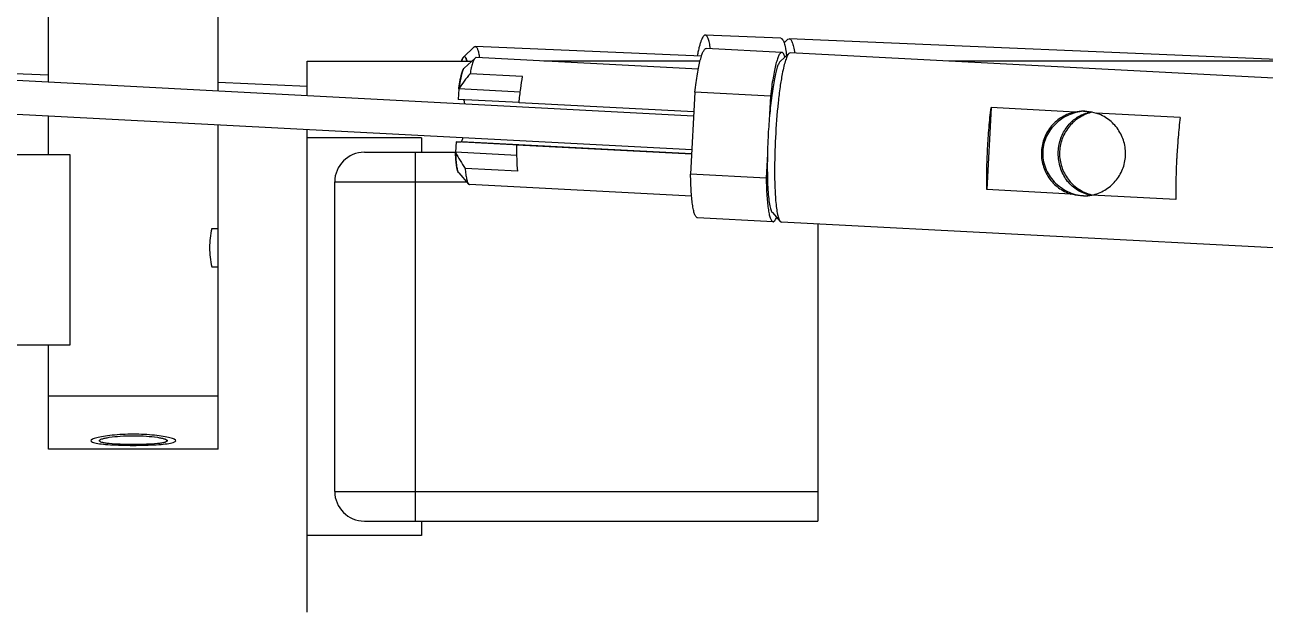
# Model space of a CAD drawing. Header units: millimetres. Extents: x 0 to 420, y 0 to 297.
# Drawn here: x 201.28 to 215.9, y 165.97 to 172.89 of the extents above; entities that cross this region are included whole.
import ezdxf

# ---------------------------------------------------------------- set-up
doc = ezdxf.new("R2010")
doc.units = ezdxf.units.MM
doc.header["$LTSCALE"] = 23.1
doc.layers.get('0').update_dxf_attribs({"linetype": 'CONTINUOUS'})
doc.layers.add('AXIS', color=7, linetype='CONTINUOUS')

msp = doc.modelspace()

# ---------------------------------------------------------------- linework, layer by layer
at = {"color": 7, "linetype": 'CONTINUOUS'}
for p, q in [((201.555, 172.22), (201.555, 176.557)), ((203.555, 172.116), (203.555, 175.765)), ((193.065, 172.665), (209.163, 171.822)), ((206.45, 172.514), (206.577, 172.633)), ((210.23, 172.681), (210.276, 172.723)), ((210.276, 172.723), (210.292, 172.73)), ((206.458, 172.384), (206.587, 172.502)), ((210.185, 172.462), (210.288, 172.556)), ((210.303, 172.563), (210.288, 172.556)), ((197.555, 172.473), (201.557, 172.302)), ((204.605, 172.061), (204.605, 172.465)), ((204.605, 172.465), (206.547, 172.465)), ((209.239, 172.465), (207.395, 172.465)), ((218.455, 172.465), (212.174, 172.465)), ((193.044, 172.265), (209.143, 171.422)), ((203.555, 172.217), (204.605, 172.172)), ((207.146, 172.284), (206.527, 172.316)), ((206.393, 172.139), (206.387, 172.014)), ((209.178, 172.1), (209.128, 171.133)), ((210.07, 172.053), (209.178, 172.1)), ((210.07, 172.053), (210.055, 171.768)), ((207.105, 171.976), (206.387, 172.014)), ((209.166, 171.867), (207.105, 171.975)), ((212.671, 171.917), (212.622, 170.95)), ((201.555, 171.365), (201.555, 171.82)), ((204.605, 165.965), (204.605, 171.66)), ((205.955, 171.56), (204.605, 171.56)), ((205.955, 171.56), (205.955, 171.39)), ((206.361, 171.515), (206.355, 171.39)), ((206.361, 171.515), (206.422, 171.515)), ((207.104, 171.476), (206.361, 171.515)), ((209.14, 171.372), (206.422, 171.515)), ((207.104, 171.476), (207.079, 171.476)), ((209.14, 171.368), (207.079, 171.476)), ((201.555, 171.365), (201.805, 171.365)), ((201.805, 171.365), (201.805, 169.115)), ((205.28, 171.39), (206.355, 171.39)), ((205.88, 171.39), (205.88, 167.04)), ((210.035, 171.372), (210.02, 171.086)), ((207.089, 171.167), (206.469, 171.2)), ((204.93, 167.39), (204.93, 171.04)), ((204.93, 171.04), (206.487, 171.04)), ((206.393, 171.146), (206.509, 171.015)), ((210.02, 171.086), (209.128, 171.133)), ((210.092, 170.679), (210.184, 170.574)), ((203.555, 170.04), (203.555, 170.49)), ((210.184, 170.574), (210.199, 170.566)), ((210.63, 170.543), (210.63, 167.04)), ((201.805, 169.115), (196.655, 169.115)), ((201.555, 167.89), (201.555, 169.115)), ((203.555, 168.512), (201.555, 168.512)), ((203.555, 167.89), (203.555, 168.512)), ((203.555, 167.89), (201.555, 167.89)), ((204.93, 167.39), (210.63, 167.39)), ((205.28, 167.04), (210.63, 167.04)), ((205.955, 167.04), (205.955, 166.87)), ((205.955, 166.87), (204.605, 166.87))]:
    msp.add_line(p, q, dxfattribs=at)
at = {"color": 2, "linetype": 'CONTINUOUS'}
for p, q in [((206.44, 172.499), (206.439, 172.499)), ((206.447, 172.369), (206.447, 172.369)), ((206.406, 172.217), (206.406, 172.218)), ((206.419, 172.282), (206.42, 172.284)), ((206.433, 172.334), (206.433, 172.334)), ((207.119, 172.101), (206.393, 172.139)), ((209.14, 171.369), (207.096, 171.476)), ((207.08, 171.352), (206.355, 171.39)), ((206.359, 171.311), (206.359, 171.312)), ((206.366, 171.245), (206.366, 171.246)), ((206.375, 171.195), (206.374, 171.195)), ((206.385, 171.16), (206.385, 171.16))]:
    msp.add_line(p, q, dxfattribs=at)
at = {"color": 7, "linetype": 'CONTINUOUS'}
for centre, radius, start, end in [((217.081, 171.21), 7.049, 175.0223, 177.0717), ((221.607, 171.009), 6.752, 173.2671, 175.2603), ((222.926, 170.901), 8.075, 175.5823, 177.0488), ((222.435, 170.937), 7.583, 175.2405, 175.5703), ((205.28, 171.04), 0.35, 90, 180), ((222.708, 170.909), 7.858, 177.027, 178.8494), ((221.181, 170.933), 6.33, 178.7861, 180.9017), ((205.28, 167.39), 0.35, 180, 270)]:
    msp.add_arc(centre, radius, start, end, dxfattribs=at)
for points, knots in [([(206.577, 172.633), (206.579, 172.634), (206.583, 172.637), (206.588, 172.638), (206.59, 172.638)], [0, 0, 0, 0, 0.548147, 1, 1, 1, 1]), ([(206.59, 172.638), (206.592, 172.638), (206.598, 172.636), (206.604, 172.629), (206.611, 172.618), (206.617, 172.603), (206.623, 172.584), (206.631, 172.552), (206.635, 172.525), (206.638, 172.506)], [0, 0, 0, 0, 0.050834, 0.11566, 0.201684, 0.311744, 0.446742, 0.606756, 1, 1, 1, 1]), ([(209.301, 172.773), (209.299, 172.773), (209.295, 172.772), (209.289, 172.769), (209.283, 172.764), (209.274, 172.754), (209.264, 172.736), (209.252, 172.708), (209.241, 172.673), (209.229, 172.631), (209.217, 172.582), (209.21, 172.547), (209.207, 172.528)], [0, 0, 0, 0, 0.021431, 0.045301, 0.073403, 0.106834, 0.191786, 0.302528, 0.439404, 0.60195, 0.789239, 1, 1, 1, 1]), ([(209.362, 172.614), (209.36, 172.626), (209.357, 172.649), (209.35, 172.68), (209.343, 172.708), (209.335, 172.73), (209.328, 172.748), (209.321, 172.76), (209.314, 172.766), (209.309, 172.771), (209.304, 172.773), (209.301, 172.773)], [0, 0, 0, 0, 0.207517, 0.391143, 0.550299, 0.68472, 0.79461, 0.881068, 0.916399, 0.947282, 1, 1, 1, 1]), ([(210.193, 172.735), (210.195, 172.735), (210.198, 172.734), (210.203, 172.731), (210.208, 172.727), (210.215, 172.718), (210.223, 172.703), (210.232, 172.68), (210.24, 172.651), (210.247, 172.616), (210.254, 172.576), (210.258, 172.547), (210.26, 172.532)], [0, 0, 0, 0, 0.023328, 0.048805, 0.078098, 0.112308, 0.197767, 0.307978, 0.443646, 0.604659, 0.790412, 1, 1, 1, 1]), ([(210.292, 172.73), (210.295, 172.73), (210.302, 172.728), (210.311, 172.718), (210.319, 172.704), (210.327, 172.686), (210.335, 172.662), (210.345, 172.621), (210.351, 172.587), (210.355, 172.563)], [0, 0, 0, 0, 0.051794, 0.117203, 0.203459, 0.313443, 0.448165, 0.607795, 1, 1, 1, 1]), ([(206.426, 172.465), (206.429, 172.476), (206.435, 172.49), (206.443, 172.506), (206.448, 172.512), (206.45, 172.514)], [0, 0, 0, 0, 0.60446, 0.827234, 1, 1, 1, 1]), ([(206.45, 172.514), (206.453, 172.516), (206.457, 172.519), (206.463, 172.519), (206.466, 172.517), (206.467, 172.516)], [0, 0, 0, 0, 0.527804, 0.754533, 1, 1, 1, 1]), ([(206.467, 172.516), (206.469, 172.515), (206.474, 172.509), (206.48, 172.498), (206.485, 172.483), (206.488, 172.472), (206.49, 172.465)], [0, 0, 0, 0, 0.158549, 0.374422, 0.654348, 1, 1, 1, 1]), ([(206.587, 172.502), (206.584, 172.499), (206.578, 172.492), (206.571, 172.479), (206.564, 172.461), (206.553, 172.43), (206.54, 172.381), (206.531, 172.34), (206.527, 172.316)], [0, 0, 0, 0, 0.058758, 0.135909, 0.232476, 0.348603, 0.638262, 1, 1, 1, 1]), ([(206.598, 172.507), (206.596, 172.507), (206.592, 172.506), (206.588, 172.503), (206.587, 172.502)], [0, 0, 0, 0, 0.451863, 1, 1, 1, 1]), ([(209.178, 172.1), (209.182, 172.137), (209.191, 172.209), (209.207, 172.31), (209.224, 172.399), (209.238, 172.464), (209.251, 172.509), (209.26, 172.537), (209.268, 172.561), (209.277, 172.58), (209.286, 172.595), (209.294, 172.607), (209.303, 172.614), (209.309, 172.615), (209.312, 172.615)], [0, 0, 0, 0, 0.208575, 0.398011, 0.565061, 0.706947, 0.767751, 0.821508, 0.868074, 0.907401, 0.939571, 0.964934, 0.984374, 1, 1, 1, 1]), ([(210.204, 172.568), (210.201, 172.569), (210.195, 172.567), (210.186, 172.56), (210.178, 172.549), (210.169, 172.533), (210.16, 172.514), (210.152, 172.49), (210.143, 172.462), (210.13, 172.418), (210.116, 172.352), (210.099, 172.263), (210.083, 172.162), (210.074, 172.091), (210.07, 172.053)], [0, 0, 0, 0, 0.015626, 0.035066, 0.060429, 0.092599, 0.131926, 0.178492, 0.232249, 0.293053, 0.434939, 0.601989, 0.791425, 1, 1, 1, 1]), ([(210.24, 172.515), (210.238, 172.523), (210.233, 172.536), (210.226, 172.551), (210.219, 172.56), (210.214, 172.565), (210.209, 172.568), (210.206, 172.568), (210.204, 172.568)], [0, 0, 0, 0, 0.36097, 0.639612, 0.750436, 0.844703, 0.926024, 1, 1, 1, 1]), ([(210.288, 172.556), (210.284, 172.553), (210.277, 172.544), (210.263, 172.518), (210.246, 172.471), (210.226, 172.401), (210.215, 172.347), (210.209, 172.317)], [0, 0, 0, 0, 0.059251, 0.136733, 0.349457, 0.638779, 1, 1, 1, 1]), ([(206.458, 172.384), (206.455, 172.381), (206.449, 172.372), (206.441, 172.355), (206.432, 172.332), (206.421, 172.291), (206.407, 172.226), (206.398, 172.17), (206.393, 172.139)], [0, 0, 0, 0, 0.052181, 0.125452, 0.22065, 0.337518, 0.632478, 1, 1, 1, 1]), ([(210.185, 172.462), (210.182, 172.459), (210.176, 172.451), (210.163, 172.429), (210.148, 172.389), (210.131, 172.328), (210.115, 172.251), (210.099, 172.16), (210.078, 172.015), (210.066, 171.901), (210.059, 171.821)], [0, 0, 0, 0, 0.020002, 0.046004, 0.117043, 0.213399, 0.333629, 0.475472, 0.636084, 1, 1, 1, 1]), ([(207.105, 171.975), (207.11, 172.031), (207.122, 172.134), (207.137, 172.237), (207.146, 172.284)], [0, 0, 0, 0, 0.540721, 1, 1, 1, 1]), ([(210.209, 172.317), (210.199, 172.265), (210.181, 172.152), (210.151, 171.902), (210.136, 171.702), (210.129, 171.565)], [0, 0, 0, 0, 0.208962, 0.452647, 1, 1, 1, 1]), ([(206.464, 171.964), (206.463, 171.97), (206.462, 171.98), (206.459, 171.995), (206.456, 172.005), (206.453, 172.01), (206.452, 172.012)], [0, 0, 0, 0, 0.357926, 0.645073, 0.858588, 1, 1, 1, 1]), ([(212.631, 171.433), (212.635, 171.517), (212.646, 171.678), (212.662, 171.839), (212.671, 171.917)], [0, 0, 0, 0, 0.515707, 1, 1, 1, 1]), ([(206.422, 171.515), (206.424, 171.515), (206.427, 171.517), (206.43, 171.522), (206.434, 171.53), (206.438, 171.544), (206.441, 171.556), (206.443, 171.563)], [0, 0, 0, 0, 0.108951, 0.195177, 0.306197, 0.603975, 1, 1, 1, 1]), ([(207.089, 171.167), (207.084, 171.214), (207.079, 171.317), (207.079, 171.42), (207.079, 171.476)], [0, 0, 0, 0, 0.458151, 1, 1, 1, 1]), ([(210.042, 171.57), (210.039, 171.516), (210.035, 171.411), (210.032, 171.256), (210.033, 171.112), (210.037, 170.983), (210.046, 170.873), (210.055, 170.794), (210.065, 170.744), (210.073, 170.716), (210.081, 170.694), (210.088, 170.683), (210.092, 170.679)], [0, 0, 0, 0, 0.179281, 0.352649, 0.514601, 0.660013, 0.784351, 0.88387, 0.923451, 0.955956, 0.981365, 1, 1, 1, 1]), ([(210.129, 171.565), (210.122, 171.429), (210.116, 171.233), (210.12, 170.984), (210.127, 170.872), (210.131, 170.82)], [0, 0, 0, 0, 0.547513, 0.790999, 1, 1, 1, 1]), ([(206.355, 171.39), (206.356, 171.359), (206.359, 171.304), (206.366, 171.24), (206.373, 171.199), (206.379, 171.175), (206.385, 171.158), (206.39, 171.149), (206.393, 171.146)], [0, 0, 0, 0, 0.367346, 0.661999, 0.778792, 0.874027, 0.94748, 1, 1, 1, 1]), ([(212.622, 170.95), (212.62, 171.028), (212.621, 171.189), (212.627, 171.35), (212.631, 171.433)], [0, 0, 0, 0, 0.483441, 1, 1, 1, 1]), ([(206.469, 171.2), (206.471, 171.177), (206.475, 171.136), (206.483, 171.088), (206.49, 171.057), (206.496, 171.039), (206.502, 171.025), (206.506, 171.018), (206.509, 171.015)], [0, 0, 0, 0, 0.361102, 0.650368, 0.766481, 0.863202, 0.940703, 1, 1, 1, 1]), ([(209.208, 170.618), (209.205, 170.618), (209.199, 170.62), (209.191, 170.628), (209.184, 170.64), (209.177, 170.655), (209.17, 170.675), (209.164, 170.699), (209.158, 170.727), (209.151, 170.772), (209.143, 170.837), (209.135, 170.925), (209.13, 171.025), (209.128, 171.096), (209.128, 171.133)], [0, 0, 0, 0, 0.015751, 0.03527, 0.060661, 0.092819, 0.132103, 0.178602, 0.232277, 0.292991, 0.434709, 0.601662, 0.791148, 1, 1, 1, 1]), ([(210.02, 171.086), (210.02, 171.049), (210.022, 170.979), (210.027, 170.878), (210.035, 170.79), (210.043, 170.725), (210.05, 170.68), (210.056, 170.653), (210.062, 170.629), (210.069, 170.609), (210.076, 170.593), (210.083, 170.581), (210.091, 170.574), (210.097, 170.571), (210.1, 170.571)], [0, 0, 0, 0, 0.208852, 0.398338, 0.565291, 0.707009, 0.767723, 0.821398, 0.867897, 0.907181, 0.939339, 0.96473, 0.984249, 1, 1, 1, 1]), ([(206.509, 171.015), (206.51, 171.013), (206.514, 171.011), (206.518, 171.009), (206.52, 171.009)], [0, 0, 0, 0, 0.548153, 1, 1, 1, 1]), ([(210.131, 170.82), (210.134, 170.79), (210.139, 170.735), (210.151, 170.663), (210.163, 170.615), (210.175, 170.588), (210.181, 170.578), (210.184, 170.574)], [0, 0, 0, 0, 0.361181, 0.65048, 0.863214, 0.940714, 1, 1, 1, 1]), ([(210.1, 170.571), (210.101, 170.571), (210.105, 170.571), (210.11, 170.574), (210.115, 170.578), (210.123, 170.586), (210.132, 170.6), (210.138, 170.613), (210.141, 170.621)], [0, 0, 0, 0, 0.073941, 0.155239, 0.249495, 0.360314, 0.638986, 1, 1, 1, 1])]:
    msp.add_open_spline(points, degree=3, knots=knots, dxfattribs=at)
at = {"color": 2, "linetype": 'CONTINUOUS'}
for points, knots in [([(206.439, 172.499), (206.439, 172.498), (206.439, 172.497), (206.438, 172.496), (206.438, 172.495), (206.437, 172.494), (206.437, 172.494), (206.437, 172.493), (206.436, 172.492), (206.435, 172.491), (206.435, 172.489), (206.434, 172.488), (206.434, 172.486), (206.433, 172.485), (206.433, 172.484), (206.432, 172.483), (206.432, 172.481), (206.431, 172.48), (206.431, 172.479), (206.43, 172.477), (206.43, 172.476), (206.429, 172.475), (206.429, 172.474), (206.429, 172.473), (206.428, 172.473), (206.428, 172.472), (206.428, 172.472), (206.428, 172.471), (206.427, 172.47), (206.427, 172.468), (206.426, 172.466), (206.426, 172.465)], [0, 0, 0, 0, 0.0625, 0.125, 0.15625, 0.171875, 0.1875, 0.21875, 0.25, 0.3125, 0.34375, 0.375, 0.4375, 0.46875, 0.5, 0.53125, 0.5625, 0.625, 0.65625, 0.6875, 0.71875, 0.75, 0.78125, 0.8125, 0.828125, 0.835938, 0.84375, 0.859375, 0.875, 0.9375, 1, 1, 1, 1]), ([(206.45, 172.514), (206.45, 172.513), (206.449, 172.513), (206.448, 172.512), (206.447, 172.511), (206.447, 172.51), (206.446, 172.509), (206.446, 172.508), (206.445, 172.508), (206.444, 172.507), (206.444, 172.506), (206.443, 172.505), (206.442, 172.504), (206.442, 172.503), (206.441, 172.502), (206.441, 172.501), (206.44, 172.5), (206.44, 172.499)], [0, 0, 0, 0, 0.125, 0.1875, 0.25, 0.3125, 0.375, 0.4375, 0.5, 0.5625, 0.625, 0.6875, 0.75, 0.8125, 0.84375, 0.875, 1, 1, 1, 1]), ([(206.49, 172.465), (206.489, 172.468), (206.488, 172.471), (206.487, 172.476), (206.486, 172.48), (206.485, 172.482), (206.485, 172.484), (206.484, 172.485), (206.484, 172.485), (206.484, 172.486), (206.484, 172.486), (206.483, 172.488), (206.482, 172.49), (206.481, 172.493), (206.48, 172.496), (206.479, 172.497), (206.479, 172.499), (206.479, 172.5), (206.478, 172.5), (206.478, 172.501), (206.478, 172.501), (206.478, 172.502), (206.477, 172.503), (206.476, 172.504), (206.476, 172.505), (206.475, 172.506), (206.474, 172.507), (206.473, 172.509), (206.473, 172.51), (206.472, 172.511), (206.472, 172.511), (206.472, 172.512), (206.471, 172.512), (206.471, 172.512), (206.471, 172.512), (206.471, 172.512), (206.47, 172.513), (206.47, 172.513), (206.469, 172.514), (206.468, 172.515), (206.467, 172.516), (206.466, 172.516), (206.466, 172.517), (206.465, 172.517), (206.465, 172.517), (206.465, 172.518), (206.464, 172.518), (206.464, 172.518), (206.464, 172.518), (206.463, 172.518), (206.462, 172.518), (206.461, 172.518), (206.46, 172.518), (206.459, 172.518), (206.458, 172.518), (206.458, 172.518), (206.458, 172.518), (206.457, 172.518), (206.457, 172.518), (206.457, 172.518), (206.456, 172.518), (206.455, 172.517), (206.454, 172.516), (206.452, 172.515), (206.451, 172.514), (206.45, 172.514)], [0, 0, 0, 0, 0.0625, 0.09375, 0.125, 0.140625, 0.15625, 0.164062, 0.167969, 0.171875, 0.179688, 0.1875, 0.21875, 0.25, 0.28125, 0.296875, 0.3125, 0.320312, 0.328125, 0.332031, 0.335938, 0.34375, 0.359375, 0.375, 0.390625, 0.40625, 0.4375, 0.453125, 0.46875, 0.484375, 0.492188, 0.496094, 0.5, 0.503906, 0.507812, 0.515625, 0.53125, 0.546875, 0.5625, 0.59375, 0.609375, 0.625, 0.640625, 0.65625, 0.664062, 0.667969, 0.671875, 0.679688, 0.6875, 0.703125, 0.71875, 0.75, 0.78125, 0.796875, 0.8125, 0.820312, 0.828125, 0.832031, 0.835938, 0.84375, 0.859375, 0.875, 0.90625, 0.9375, 1, 1, 1, 1]), ([(206.433, 172.334), (206.434, 172.335), (206.434, 172.337), (206.435, 172.338), (206.435, 172.34), (206.436, 172.342), (206.437, 172.344), (206.437, 172.346), (206.438, 172.347), (206.438, 172.349), (206.439, 172.35), (206.44, 172.352), (206.44, 172.353), (206.44, 172.354), (206.441, 172.355), (206.442, 172.357), (206.442, 172.358), (206.443, 172.359), (206.444, 172.361), (206.444, 172.363), (206.446, 172.365), (206.447, 172.367), (206.447, 172.369)], [0, 0, 0, 0, 0.0625, 0.125, 0.15625, 0.1875, 0.25, 0.3125, 0.34375, 0.375, 0.4375, 0.46875, 0.5, 0.53125, 0.5625, 0.625, 0.65625, 0.6875, 0.75, 0.8125, 0.875, 1, 1, 1, 1]), ([(206.447, 172.369), (206.448, 172.37), (206.448, 172.371), (206.449, 172.372), (206.45, 172.373), (206.45, 172.374), (206.451, 172.376), (206.452, 172.377), (206.452, 172.377), (206.453, 172.378), (206.453, 172.378), (206.453, 172.379), (206.454, 172.38), (206.455, 172.38), (206.455, 172.381), (206.456, 172.382), (206.457, 172.383), (206.458, 172.384), (206.458, 172.384)], [0, 0, 0, 0, 0.125, 0.1875, 0.25, 0.3125, 0.375, 0.4375, 0.46875, 0.5, 0.53125, 0.5625, 0.625, 0.6875, 0.75, 0.8125, 0.875, 1, 1, 1, 1]), ([(206.393, 172.139), (206.393, 172.14), (206.394, 172.143), (206.394, 172.147), (206.395, 172.149), (206.395, 172.15), (206.395, 172.151), (206.395, 172.153), (206.396, 172.155), (206.396, 172.159), (206.397, 172.163), (206.398, 172.168), (206.398, 172.173), (206.399, 172.178), (206.4, 172.183), (206.401, 172.187), (206.402, 172.192), (206.402, 172.196), (206.403, 172.199), (206.403, 172.201), (206.403, 172.203), (206.404, 172.204), (206.404, 172.207), (206.405, 172.212), (206.405, 172.215), (206.406, 172.217)], [0, 0, 0, 0, 0.0625, 0.125, 0.140625, 0.15625, 0.171875, 0.1875, 0.21875, 0.25, 0.3125, 0.375, 0.4375, 0.5, 0.5625, 0.625, 0.6875, 0.75, 0.78125, 0.8125, 0.828125, 0.84375, 0.875, 0.9375, 1, 1, 1, 1]), ([(206.406, 172.218), (206.406, 172.219), (206.407, 172.222), (206.407, 172.225), (206.408, 172.227), (206.408, 172.229), (206.408, 172.23), (206.409, 172.232), (206.409, 172.235), (206.41, 172.238), (206.41, 172.24), (206.411, 172.243), (206.411, 172.247), (206.412, 172.251), (206.413, 172.255), (206.414, 172.259), (206.415, 172.263), (206.416, 172.267), (206.417, 172.271), (206.418, 172.276), (206.419, 172.28), (206.419, 172.282)], [0, 0, 0, 0, 0.0625, 0.125, 0.15625, 0.171875, 0.1875, 0.21875, 0.25, 0.3125, 0.34375, 0.375, 0.4375, 0.5, 0.5625, 0.625, 0.6875, 0.75, 0.8125, 0.875, 1, 1, 1, 1]), ([(206.42, 172.284), (206.42, 172.285), (206.42, 172.287), (206.421, 172.289), (206.421, 172.291), (206.422, 172.292), (206.422, 172.293), (206.422, 172.295), (206.423, 172.297), (206.423, 172.299), (206.424, 172.302), (206.425, 172.304), (206.425, 172.306), (206.426, 172.308), (206.426, 172.31), (206.427, 172.311), (206.427, 172.313), (206.428, 172.315), (206.428, 172.318), (206.429, 172.32), (206.43, 172.323), (206.431, 172.328), (206.433, 172.332), (206.433, 172.334)], [0, 0, 0, 0, 0.0625, 0.125, 0.15625, 0.171875, 0.1875, 0.21875, 0.25, 0.3125, 0.34375, 0.375, 0.4375, 0.46875, 0.5, 0.53125, 0.5625, 0.625, 0.65625, 0.6875, 0.75, 0.875, 1, 1, 1, 1]), ([(206.359, 171.312), (206.359, 171.314), (206.359, 171.316), (206.359, 171.319), (206.358, 171.321), (206.358, 171.322), (206.358, 171.323), (206.358, 171.323), (206.358, 171.325), (206.358, 171.327), (206.358, 171.33), (206.358, 171.334), (206.357, 171.339), (206.357, 171.343), (206.357, 171.348), (206.356, 171.353), (206.356, 171.358), (206.356, 171.363), (206.356, 171.367), (206.355, 171.371), (206.355, 171.373), (206.355, 171.374), (206.355, 171.375), (206.355, 171.376), (206.355, 171.377), (206.355, 171.38), (206.355, 171.384), (206.355, 171.388), (206.355, 171.39)], [0, 0, 0, 0, 0.0625, 0.125, 0.140625, 0.15625, 0.164062, 0.171875, 0.1875, 0.21875, 0.25, 0.3125, 0.375, 0.4375, 0.5, 0.5625, 0.625, 0.6875, 0.75, 0.78125, 0.8125, 0.828125, 0.835938, 0.84375, 0.859375, 0.875, 0.9375, 1, 1, 1, 1]), ([(206.366, 171.246), (206.366, 171.248), (206.365, 171.25), (206.365, 171.252), (206.365, 171.254), (206.365, 171.254), (206.365, 171.255), (206.365, 171.256), (206.364, 171.257), (206.364, 171.258), (206.364, 171.261), (206.364, 171.264), (206.363, 171.268), (206.363, 171.272), (206.362, 171.276), (206.362, 171.28), (206.362, 171.284), (206.361, 171.288), (206.361, 171.292), (206.361, 171.295), (206.36, 171.297), (206.36, 171.298), (206.36, 171.3), (206.36, 171.302), (206.36, 171.306), (206.359, 171.309), (206.359, 171.311)], [0, 0, 0, 0, 0.0625, 0.125, 0.140625, 0.15625, 0.164062, 0.171875, 0.1875, 0.21875, 0.25, 0.3125, 0.375, 0.4375, 0.5, 0.5625, 0.625, 0.6875, 0.75, 0.78125, 0.8125, 0.828125, 0.84375, 0.875, 0.9375, 1, 1, 1, 1]), ([(206.374, 171.195), (206.374, 171.196), (206.374, 171.198), (206.374, 171.2), (206.373, 171.201), (206.373, 171.202), (206.373, 171.203), (206.373, 171.204), (206.372, 171.206), (206.372, 171.208), (206.371, 171.21), (206.371, 171.212), (206.371, 171.214), (206.37, 171.216), (206.37, 171.217), (206.37, 171.219), (206.369, 171.221), (206.369, 171.223), (206.369, 171.226), (206.368, 171.228), (206.368, 171.23), (206.368, 171.232), (206.368, 171.234), (206.367, 171.235), (206.367, 171.236), (206.367, 171.238), (206.366, 171.241), (206.366, 171.244), (206.366, 171.245)], [0, 0, 0, 0, 0.0625, 0.125, 0.15625, 0.171875, 0.1875, 0.21875, 0.25, 0.3125, 0.34375, 0.375, 0.4375, 0.46875, 0.5, 0.53125, 0.5625, 0.625, 0.65625, 0.6875, 0.75, 0.78125, 0.8125, 0.828125, 0.84375, 0.875, 0.9375, 1, 1, 1, 1]), ([(206.385, 171.16), (206.385, 171.161), (206.384, 171.162), (206.384, 171.163), (206.383, 171.164), (206.383, 171.164), (206.383, 171.165), (206.383, 171.166), (206.382, 171.167), (206.382, 171.168), (206.381, 171.17), (206.381, 171.171), (206.38, 171.172), (206.38, 171.174), (206.38, 171.175), (206.379, 171.176), (206.379, 171.177), (206.379, 171.179), (206.378, 171.18), (206.378, 171.182), (206.377, 171.183), (206.377, 171.185), (206.377, 171.186), (206.376, 171.187), (206.376, 171.188), (206.376, 171.189), (206.375, 171.192), (206.375, 171.194), (206.375, 171.195)], [0, 0, 0, 0, 0.0625, 0.125, 0.15625, 0.171875, 0.1875, 0.21875, 0.25, 0.3125, 0.34375, 0.375, 0.4375, 0.46875, 0.5, 0.53125, 0.5625, 0.625, 0.65625, 0.6875, 0.75, 0.78125, 0.8125, 0.828125, 0.84375, 0.875, 0.9375, 1, 1, 1, 1]), ([(206.393, 171.146), (206.393, 171.146), (206.393, 171.146), (206.392, 171.147), (206.392, 171.147), (206.392, 171.148), (206.391, 171.148), (206.391, 171.149), (206.39, 171.15), (206.39, 171.151), (206.389, 171.152), (206.389, 171.152), (206.388, 171.153), (206.388, 171.154), (206.388, 171.154), (206.387, 171.155), (206.387, 171.156), (206.386, 171.157), (206.386, 171.158), (206.385, 171.159), (206.385, 171.16)], [0, 0, 0, 0, 0.0625, 0.125, 0.15625, 0.1875, 0.25, 0.3125, 0.375, 0.4375, 0.5, 0.5625, 0.625, 0.65625, 0.6875, 0.75, 0.8125, 0.84375, 0.875, 1, 1, 1, 1])]:
    msp.add_open_spline(points, degree=3, knots=knots, dxfattribs=at)
at = {"color": 7, "linetype": 'CONTINUOUS'}
for points in [[(206.527, 172.316), (206.48, 172.259), (206.434, 172.2), (206.393, 172.139)], [(206.355, 171.39), (206.389, 171.324), (206.428, 171.261), (206.469, 171.2)]]:
    msp.add_open_spline(points, degree=3, dxfattribs=at)
at = {"color": 2, "linetype": 'CONTINUOUS'}
for points in [[(203.055, 167.987), (203.055, 167.993), (203.043, 168.005), (202.992, 168.023), (202.911, 168.04), (202.807, 168.053), (202.685, 168.062), (202.555, 168.065), (202.425, 168.062), (202.303, 168.053), (202.198, 168.04), (202.118, 168.023), (202.067, 168.005), (202.055, 167.993), (202.055, 167.987)], [(202.055, 167.987), (202.055, 167.981), (202.069, 167.969), (202.129, 167.955), (202.224, 167.944), (202.344, 167.937), (202.484, 167.933), (202.626, 167.933), (202.766, 167.937), (202.886, 167.944), (202.981, 167.955), (203.041, 167.969), (203.055, 167.981), (203.055, 167.987)]]:
    msp.add_open_spline(points, degree=3, dxfattribs=at)
at = {"layer": 'AXIS', "color": 7, "linetype": 'CONTINUOUS'}
for p, q in [((209.256, 172.524), (206.59, 172.638)), ((210.193, 172.735), (209.301, 172.773)), ((216.504, 172.465), (210.292, 172.73)), ((209.219, 172.37), (206.598, 172.507)), ((210.204, 172.568), (209.312, 172.615)), ((217.539, 172.184), (210.303, 172.563)), ((213.663, 171.865), (212.671, 171.917)), ((214.901, 171.8), (213.91, 171.852)), ((203.555, 170.49), (203.555, 171.715)), ((189.305, 171.365), (201.805, 171.365)), ((209.14, 170.872), (206.52, 171.009)), ((213.613, 170.898), (212.622, 170.95)), ((214.852, 170.833), (213.86, 170.885)), ((210.1, 170.571), (209.208, 170.618)), ((203.48, 170.49), (203.555, 170.49)), ((217.434, 170.187), (210.199, 170.566)), ((203.48, 170.04), (203.555, 170.04)), ((203.555, 168.512), (203.555, 170.04))]:
    msp.add_line(p, q, dxfattribs=at)
for centre, radius, start, end in [((213.763, 171.368), 0.507, 90.0516, 101.4176), ((213.8, 171.37), 0.505, 92.7378, 94.2566), ((213.934, 171.419), 0.456, 100.5683, 106.2636), ((213.763, 171.353), 0.478, 269.9525, 281.7614), ((213.801, 171.374), 0.499, 265.6598, 268.2292), ((213.934, 171.342), 0.467, 253.8336, 259.7199), ((213.972, 171.347), 0.472, 252.1277, 256.4568), ((213.972, 171.349), 0.474, 256.4532, 257.1916)]:
    msp.add_arc(centre, radius, start, end, dxfattribs=at)
for points, knots in [([(213.663, 171.865), (213.609, 171.854), (213.506, 171.814), (213.379, 171.707), (213.292, 171.565), (213.269, 171.456), (213.266, 171.401)], [0, 0, 0, 0, 0.249196, 0.498917, 0.749243, 1, 1, 1, 1]), ([(213.763, 171.874), (213.701, 171.869), (213.581, 171.838), (213.452, 171.752), (213.372, 171.66), (213.324, 171.581), (213.292, 171.494), (213.283, 171.432), (213.281, 171.401)], [0, 0, 0, 0, 0.251939, 0.497902, 0.621375, 0.746169, 0.872556, 1, 1, 1, 1]), ([(213.465, 171.401), (213.468, 171.454), (213.488, 171.558), (213.55, 171.673), (213.616, 171.748), (213.673, 171.795), (213.736, 171.832), (213.782, 171.85), (213.806, 171.857)], [0, 0, 0, 0, 0.264106, 0.515751, 0.63716, 0.757026, 0.877267, 1, 1, 1, 1]), ([(213.867, 171.863), (213.815, 171.851), (213.713, 171.81), (213.59, 171.703), (213.506, 171.562), (213.483, 171.455), (213.48, 171.401)], [0, 0, 0, 0, 0.249217, 0.498944, 0.749261, 1, 1, 1, 1]), ([(213.763, 171.875), (213.775, 171.875), (213.825, 171.873), (213.875, 171.864), (213.91, 171.852)], [0, 0, 0, 0, 0.252944, 1, 1, 1, 1]), ([(214.257, 171.349), (214.26, 171.404), (214.247, 171.515), (214.177, 171.665), (214.061, 171.785), (213.962, 171.836), (213.91, 171.852)], [0, 0, 0, 0, 0.250678, 0.501025, 0.7508, 1, 1, 1, 1]), ([(213.266, 171.401), (213.263, 171.346), (213.276, 171.236), (213.346, 171.085), (213.462, 170.965), (213.561, 170.915), (213.613, 170.898)], [0, 0, 0, 0, 0.250678, 0.501025, 0.7508, 1, 1, 1, 1]), ([(213.281, 171.401), (213.28, 171.368), (213.283, 171.301), (213.31, 171.205), (213.354, 171.118), (213.434, 171.016), (213.568, 170.918), (213.697, 170.882), (213.763, 170.877)], [0, 0, 0, 0, 0.127407, 0.253478, 0.377774, 0.50081, 0.747076, 1, 1, 1, 1]), ([(213.804, 170.894), (213.778, 170.901), (213.727, 170.921), (213.659, 170.963), (213.599, 171.016), (213.532, 171.101), (213.474, 171.23), (213.462, 171.344), (213.465, 171.401)], [0, 0, 0, 0, 0.124901, 0.246156, 0.366022, 0.486826, 0.736873, 1, 1, 1, 1]), ([(213.48, 171.401), (213.477, 171.346), (213.49, 171.236), (213.561, 171.085), (213.676, 170.965), (213.775, 170.915), (213.827, 170.898)], [0, 0, 0, 0, 0.250678, 0.501025, 0.7508, 1, 1, 1, 1]), ([(213.86, 170.885), (213.914, 170.896), (214.017, 170.936), (214.144, 171.043), (214.231, 171.186), (214.254, 171.295), (214.257, 171.349)], [0, 0, 0, 0, 0.249196, 0.498917, 0.749243, 1, 1, 1, 1]), ([(213.763, 170.875), (213.75, 170.875), (213.699, 170.877), (213.649, 170.887), (213.613, 170.898)], [0, 0, 0, 0, 0.249024, 1, 1, 1, 1]), ([(202.155, 167.987), (202.155, 167.992), (202.166, 168.002), (202.189, 168.01), (202.226, 168.02), (202.298, 168.033), (202.409, 168.044), (202.555, 168.048), (202.701, 168.044), (202.812, 168.033), (202.884, 168.02), (202.921, 168.01), (202.944, 168.002), (202.955, 167.992), (202.955, 167.987)], [0, 0, 0, 0, 0.015692, 0.046033, 0.092425, 0.153786, 0.312684, 0.500002, 0.687316, 0.846216, 0.907574, 0.953967, 0.984308, 1, 1, 1, 1]), ([(202.955, 167.987), (202.955, 167.983), (202.944, 167.974), (202.921, 167.967), (202.884, 167.959), (202.812, 167.951), (202.701, 167.944), (202.555, 167.941), (202.409, 167.944), (202.298, 167.951), (202.226, 167.959), (202.189, 167.967), (202.166, 167.974), (202.155, 167.983), (202.155, 167.987)], [0, 0, 0, 0, 0.015242, 0.045032, 0.091108, 0.152437, 0.311883, 0.500002, 0.688117, 0.847565, 0.908892, 0.954968, 0.984758, 1, 1, 1, 1])]:
    msp.add_open_spline(points, degree=3, knots=knots, dxfattribs=at)
for points in [[(203.48, 170.49), (203.464, 170.416), (203.455, 170.341), (203.455, 170.265)], [(203.455, 170.265), (203.455, 170.19), (203.464, 170.114), (203.48, 170.04)]]:
    msp.add_open_spline(points, degree=3, dxfattribs=at)

doc.saveas('drawing.dxf')
